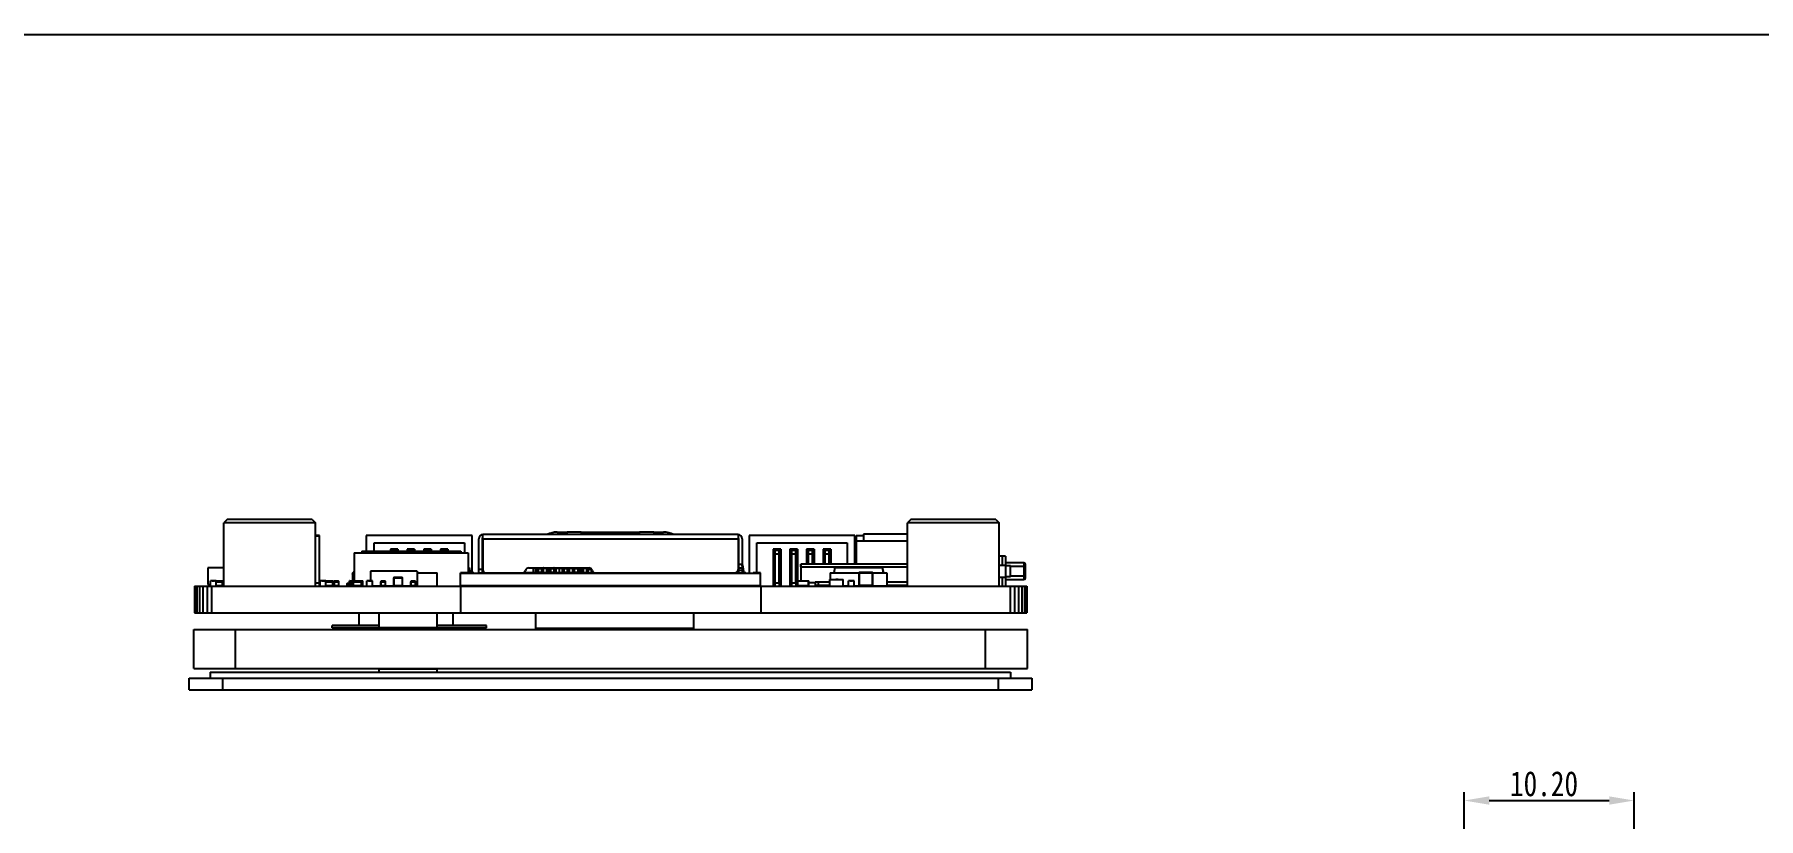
# Model space of a CAD drawing. Header units: millimetres. Extents: x 0 to 297, y 0 to 210.
# Drawn here: x 53.3 to 156.7, y 163 to 210 of the extents above; entities that cross this region are included whole.
import ezdxf

# ---------------------------------------------------------------- set-up
doc = ezdxf.new("R2010")
doc.units = ezdxf.units.MM
doc.header["$PDMODE"] = 3
doc.header["$PDSIZE"] = 8
doc.linetypes.add('solid', pattern=[0])
doc.layers.get('0').update_dxf_attribs({"linetype": 'CONTINUOUS'})
doc.layers.get('Defpoints').update_dxf_attribs({"linetype": 'CONTINUOUS'})
doc.layers.add('100', color=1, linetype='solid')
doc.styles.get("Standard").update_dxf_attribs({"font": 'txt', "width": 0.8})
doc.dimstyles.new('X0_5', dxfattribs={"dimscale": 0.5, "dimtxt": 2, "dimasz": 2, "dimexe": 1, "dimexo": 1, "dimgap": 0.5, "dimtad": 1, "dimtoh": 1, "dimzin": 0, "dimdsep": 46, "dimtxsty": 'STANDARD', "dimcen": 0, "dimclrd": 256, "dimclrt": 256, "dimadec": 0, "dimazin": 0, "dimtp": 0.1, "dimtm": 0.1, "dimtfac": 1, "dimtofl": 0, "dimtmove": 0, "dimatfit": 3, "dimfxl": 1, "dimtolj": 1, "dimtzin": 0, "dimarcsym": 0})

# ---------------------------------------------------------------- blocks, each defined once
blk = doc.blocks.new('*D28')
at = {"layer": '100', "color": 0, "lineweight": -2}
for p, q in [((139.07, 148.8), (139.07, 164.56)), ((149.27, 144.92), (149.27, 164.56))]:
    blk.add_line(p, q, dxfattribs=at)
at = {"layer": '100', "lineweight": -2}
blk.add_line((140.57, 164.06), (147.77, 164.06), dxfattribs=at)
at = {"layer": '100'}
for points in [[(140.57, 164.31), (140.57, 163.81), (139.07, 164.06)], [(147.77, 163.81), (147.77, 164.31), (149.27, 164.06)]]:
    blk.add_solid(points, dxfattribs=at)
at = {"layer": 'Defpoints', "color": 0}
for p in [(149.27, 164.06), (139.07, 148.3), (149.27, 144.42)]:
    blk.add_point(p, dxfattribs=at)
at = {"layer": '100', "insert": (143.86, 165.06), "char_height": 1.5, "attachment_point": 5}
blk.add_mtext('\\A1;10.20', dxfattribs=at)

msp = doc.modelspace()

# ---------------------------------------------------------------- linework, layer by layer
at = {"color": 7, "linetype": 'Continuous'}
for p, q in [((0, 210), (297, 210)), ((64.875, 180.907), (64.675, 180.707)), ((64.675, 178.007), (64.675, 180.707)), ((70.183, 180.707), (64.675, 180.707)), ((64.883, 180.907), (64.683, 180.707)), ((64.683, 176.907), (64.683, 180.707)), ((69.983, 180.907), (64.875, 180.907)), ((69.983, 180.907), (70.183, 180.707)), ((70.183, 176.907), (70.183, 180.707)), ((70.424, 179.957), (70.183, 179.957)), ((70.424, 176.907), (70.424, 179.957)), ((73.224, 179.957), (73.224, 179.007)), ((79.574, 179.957), (73.224, 179.957)), ((79.574, 177.778), (79.574, 179.957)), ((80.219, 179.757), (80.219, 180.007)), ((95.519, 180.007), (80.219, 180.007)), ((84.675, 180.156), (85.257, 180.156)), ((85.115, 180.007), (85.115, 180.156)), ((86.115, 180.156), (85.265, 180.156)), ((85.265, 180.007), (85.265, 180.154)), ((86.115, 180.154), (86.115, 180.007)), ((86.124, 180.156), (89.607, 180.156)), ((86.265, 180.156), (86.265, 180.007)), ((89.465, 180.007), (89.465, 180.156)), ((90.465, 180.156), (89.615, 180.156)), ((89.615, 180.007), (89.615, 180.154)), ((90.465, 180.154), (90.465, 180.007)), ((90.474, 180.156), (91.055, 180.156)), ((90.615, 180.156), (90.615, 180.007)), ((95.519, 180.007), (95.519, 179.757)), ((102.533, 179.957), (96.183, 179.957)), ((96.183, 179.957), (96.183, 177.672)), ((102.533, 178.227), (102.533, 179.957)), ((102.606, 179.957), (103.047, 179.957)), ((102.606, 179.957), (102.606, 178.227)), ((105.683, 180.032), (103.047, 180.032)), ((103.047, 180.032), (103.047, 179.632)), ((105.875, 180.907), (105.675, 180.707)), ((111.183, 180.707), (105.675, 180.707)), ((105.675, 180.032), (105.675, 180.707)), ((105.883, 180.907), (105.683, 180.707)), ((105.683, 176.907), (105.683, 180.707)), ((110.983, 180.907), (105.875, 180.907)), ((110.983, 180.907), (111.183, 180.707)), ((111.183, 176.907), (111.183, 180.707)), ((70.424, 179.907), (70.183, 179.907)), ((72.488, 178.907), (72.488, 177.242)), ((72.488, 178.907), (79.328, 178.907)), ((72.953, 179.007), (72.953, 178.907)), ((72.953, 179.007), (78.903, 179.007)), ((73.688, 179.007), (73.688, 179.516)), ((73.688, 179.516), (79.111, 179.516)), ((74.674, 179.132), (74.674, 179.007)), ((75.124, 179.132), (74.674, 179.132)), ((74.774, 179.079), (74.774, 179.007)), ((74.774, 179.079), (75.024, 179.079)), ((75.024, 179.007), (75.024, 179.079)), ((75.124, 179.132), (75.124, 179.007)), ((75.674, 179.132), (75.674, 179.007)), ((76.124, 179.132), (75.674, 179.132)), ((75.774, 179.079), (75.774, 179.007)), ((75.774, 179.079), (76.024, 179.079)), ((76.024, 179.007), (76.024, 179.079)), ((76.124, 179.132), (76.124, 179.007)), ((76.674, 179.132), (76.674, 179.007)), ((77.124, 179.132), (76.674, 179.132)), ((76.774, 179.079), (76.774, 179.007)), ((76.774, 179.079), (77.024, 179.079)), ((77.024, 179.007), (77.024, 179.079)), ((77.124, 179.132), (77.124, 179.007)), ((77.674, 179.132), (77.674, 179.007)), ((78.124, 179.132), (77.674, 179.132)), ((77.774, 179.079), (77.774, 179.007)), ((77.774, 179.079), (78.024, 179.079)), ((78.024, 179.007), (78.024, 179.079)), ((78.124, 179.132), (78.124, 179.007)), ((78.903, 179.007), (78.903, 178.907)), ((79.111, 179.516), (79.111, 178.907)), ((79.328, 178.907), (79.328, 177.672)), ((79.969, 177.707), (79.969, 179.757)), ((80.169, 179.757), (80.169, 177.707)), ((80.219, 179.757), (80.219, 177.907)), ((80.219, 179.757), (95.519, 179.757)), ((95.519, 179.757), (95.519, 177.907)), ((95.569, 178.007), (95.569, 179.757)), ((95.769, 179.757), (95.769, 178.007)), ((96.646, 179.516), (102.07, 179.516)), ((96.646, 177.707), (96.646, 179.516)), ((98.083, 179.132), (97.633, 179.132)), ((97.633, 179.132), (97.633, 176.907)), ((97.733, 179.079), (97.983, 179.079)), ((97.733, 179.079), (97.733, 177.112)), ((97.983, 177.112), (97.983, 179.079)), ((98.083, 179.132), (98.083, 176.907)), ((99.083, 179.132), (98.633, 179.132)), ((98.633, 179.132), (98.633, 176.907)), ((98.733, 179.079), (98.983, 179.079)), ((98.733, 179.079), (98.733, 177.112)), ((98.983, 177.112), (98.983, 179.079)), ((99.083, 179.132), (99.083, 176.907)), ((100.083, 179.132), (99.633, 179.132)), ((99.633, 179.132), (99.633, 178.227)), ((99.733, 179.079), (99.983, 179.079)), ((99.733, 179.079), (99.733, 178.227)), ((99.983, 178.227), (99.983, 179.079)), ((100.083, 179.132), (100.083, 178.227)), ((101.083, 179.132), (100.633, 179.132)), ((100.633, 179.132), (100.633, 178.227)), ((100.733, 179.079), (100.983, 179.079)), ((100.733, 179.079), (100.733, 178.227)), ((100.983, 178.227), (100.983, 179.079)), ((101.083, 179.132), (101.083, 178.227)), ((102.07, 179.516), (102.07, 178.227)), ((102.606, 179.632), (105.683, 179.632)), ((63.729, 178.007), (63.729, 177.009)), ((64.683, 178.007), (63.729, 178.007)), ((79.328, 178.007), (79.411, 178.007)), ((79.47, 177.672), (79.411, 178.007)), ((80.169, 177.907), (79.969, 177.907)), ((82.969, 178.007), (86.569, 178.007)), ((83.262, 177.717), (83.262, 178.007)), ((83.382, 178.007), (83.382, 177.717)), ((83.421, 177.868), (83.382, 177.865)), ((83.421, 177.717), (83.421, 177.997)), ((83.421, 177.997), (83.523, 177.997)), ((83.424, 177.717), (83.424, 177.997)), ((83.523, 177.997), (83.523, 177.717)), ((83.533, 177.982), (83.533, 177.732)), ((83.533, 177.982), (83.735, 177.982)), ((83.735, 177.992), (83.541, 177.992)), ((83.735, 177.992), (83.735, 177.997)), ((83.735, 177.997), (83.735, 177.717)), ((83.735, 177.997), (84.049, 177.997)), ((83.834, 177.997), (83.834, 177.717)), ((83.848, 177.717), (83.848, 177.997)), ((84.046, 177.997), (84.046, 177.717)), ((84.049, 177.717), (84.049, 177.997)), ((84.094, 177.937), (84.094, 177.707)), ((84.094, 177.937), (84.094, 177.707)), ((84.094, 177.937), (84.109, 177.937)), ((84.109, 177.707), (84.109, 177.937)), ((84.11, 177.997), (84.11, 177.717)), ((84.11, 177.997), (84.277, 177.997)), ((84.12, 177.717), (84.12, 178.007)), ((84.175, 177.717), (84.175, 177.997)), ((84.178, 177.717), (84.178, 177.997)), ((84.277, 177.717), (84.277, 177.997)), ((84.288, 177.732), (84.288, 177.982)), ((84.288, 177.982), (84.489, 177.982)), ((84.489, 177.992), (84.295, 177.992)), ((84.489, 177.997), (84.489, 177.992)), ((84.489, 177.717), (84.489, 177.997)), ((84.489, 177.997), (85.084, 177.997)), ((84.588, 177.997), (84.588, 177.717)), ((84.602, 177.717), (84.602, 177.997)), ((84.798, 178.006), (84.798, 178.007)), ((84.8, 177.997), (84.8, 177.717)), ((84.803, 177.717), (84.803, 177.997)), ((84.982, 177.717), (84.982, 177.997)), ((84.985, 177.717), (84.985, 177.997)), ((85.084, 177.717), (85.084, 177.997)), ((85.095, 177.732), (85.095, 177.982)), ((85.095, 177.982), (85.296, 177.982)), ((85.296, 177.992), (85.102, 177.992)), ((85.296, 177.997), (85.296, 177.992)), ((85.296, 177.717), (85.296, 177.997)), ((85.296, 177.997), (85.717, 177.997)), ((85.395, 177.997), (85.395, 177.717)), ((85.41, 177.717), (85.41, 177.997)), ((85.607, 177.997), (85.607, 177.717)), ((85.61, 177.717), (85.61, 177.997)), ((85.618, 177.717), (85.618, 177.997)), ((85.717, 177.717), (85.717, 177.997)), ((85.912, 177.992), (85.717, 177.992)), ((85.717, 177.982), (85.919, 177.982)), ((85.919, 177.982), (85.919, 177.732)), ((85.929, 177.717), (85.929, 177.997)), ((85.929, 177.997), (86.031, 177.997)), ((86.028, 177.997), (86.028, 177.717)), ((86.031, 177.997), (86.031, 177.717)), ((86.137, 177.992), (86.031, 177.992)), ((86.031, 177.982), (86.137, 177.982)), ((86.137, 177.992), (86.137, 177.997)), ((86.137, 177.997), (86.137, 177.717)), ((86.137, 177.997), (86.451, 177.997)), ((86.236, 177.997), (86.236, 177.717)), ((86.25, 177.717), (86.25, 177.997)), ((86.448, 177.997), (86.448, 177.717)), ((86.451, 177.717), (86.451, 177.997)), ((86.528, 177.91), (86.528, 177.707)), ((86.728, 177.91), (86.528, 177.91)), ((86.728, 177.707), (86.728, 177.91)), ((95.769, 178.207), (95.519, 178.207)), ((95.519, 178.19), (95.569, 178.19)), ((95.568, 177.707), (95.568, 178.007)), ((95.768, 177.857), (95.568, 177.857)), ((95.569, 178.007), (95.769, 178.007)), ((95.768, 178.007), (95.768, 177.707)), ((95.857, 177.672), (95.769, 178.174)), ((95.786, 178.19), (95.877, 177.672)), ((97.983, 178.829), (97.733, 178.829)), ((98.983, 178.829), (98.733, 178.829)), ((105.683, 178.227), (99.291, 178.227)), ((99.291, 178.227), (99.291, 177.242)), ((99.291, 178.077), (105.683, 178.077)), ((99.983, 178.829), (99.733, 178.829)), ((100.983, 178.829), (100.733, 178.829)), ((101.32, 178.037), (101.256, 177.707)), ((101.28, 177.707), (101.344, 178.037)), ((104.167, 178.057), (101.344, 178.057)), ((101.344, 178.037), (101.344, 178.057)), ((101.344, 178.037), (104.167, 178.037)), ((104.167, 178.057), (104.167, 178.037)), ((104.167, 178.037), (104.231, 177.707)), ((104.256, 177.707), (104.192, 178.037)), ((111.561, 178.707), (111.183, 178.707)), ((111.183, 178.179), (111.561, 178.179)), ((111.361, 178.707), (111.361, 178.179)), ((111.561, 178.707), (111.561, 176.907)), ((112.661, 178.307), (111.561, 178.307)), ((111.861, 178.132), (111.561, 178.132)), ((111.861, 177.482), (111.861, 178.132)), ((111.861, 178.107), (112.761, 178.107)), ((112.661, 178.307), (112.661, 177.507)), ((112.761, 177.407), (112.761, 178.207)), ((62.924, 176.907), (62.924, 175.307)), ((62.924, 176.907), (96.882, 176.907)), ((62.959, 176.907), (62.959, 175.307)), ((63.06, 176.907), (63.06, 175.307)), ((63.22, 176.907), (63.22, 175.307)), ((63.429, 176.907), (63.429, 175.307)), ((63.672, 176.907), (63.672, 175.307)), ((63.729, 177.009), (63.88, 177.009)), ((63.88, 176.907), (63.88, 177.232)), ((63.88, 176.907), (63.88, 177.232)), ((63.881, 177.232), (63.88, 177.232)), ((63.881, 176.907), (63.881, 177.232)), ((63.881, 176.907), (63.881, 177.232)), ((64.211, 177.232), (63.881, 177.232)), ((63.933, 176.907), (63.933, 175.307)), ((63.972, 177.232), (63.972, 177.242)), ((63.972, 177.232), (63.972, 177.242)), ((63.972, 177.232), (63.972, 177.242)), ((63.972, 177.232), (63.972, 177.242)), ((63.972, 177.242), (64.13, 177.242)), ((63.976, 177.232), (63.976, 177.242)), ((64.126, 177.232), (64.126, 177.242)), ((64.13, 177.232), (64.13, 177.242)), ((64.211, 176.907), (64.211, 177.232)), ((64.211, 177.214), (64.247, 177.214)), ((64.654, 177.212), (64.211, 177.212)), ((64.211, 177.181), (64.683, 177.181)), ((64.683, 176.937), (64.211, 176.937)), ((64.224, 177.212), (64.224, 177.214)), ((64.236, 177.214), (64.236, 177.212)), ((64.247, 177.214), (64.247, 177.212)), ((64.247, 177.214), (64.247, 177.212)), ((64.247, 177.214), (64.247, 177.212)), ((64.247, 177.214), (64.579, 177.214)), ((64.248, 177.214), (64.248, 177.212)), ((64.325, 177.214), (64.325, 177.212)), ((64.354, 177.212), (64.354, 177.214)), ((64.354, 177.212), (64.354, 177.214)), ((64.354, 177.212), (64.354, 177.214)), ((64.354, 177.212), (64.354, 177.214)), ((64.392, 177.214), (64.392, 177.212)), ((64.428, 177.212), (64.428, 177.214)), ((64.44, 177.214), (64.44, 177.212)), ((64.456, 177.214), (64.456, 177.212)), ((64.456, 177.214), (64.456, 177.212)), ((64.457, 177.214), (64.457, 177.212)), ((64.457, 177.214), (64.457, 177.212)), ((64.468, 177.212), (64.468, 177.214)), ((64.52, 177.214), (64.52, 177.212)), ((64.531, 177.214), (64.531, 177.212)), ((64.568, 177.214), (64.568, 177.212)), ((64.575, 177.212), (64.575, 176.937)), ((64.575, 177.194), (64.575, 177.201)), ((64.575, 176.937), (64.575, 176.907)), ((64.579, 177.214), (64.579, 177.212)), ((64.605, 177.212), (64.605, 176.937)), ((64.605, 176.937), (64.605, 176.907)), ((64.623, 177.212), (64.623, 177.206)), ((64.623, 176.913), (64.623, 176.907)), ((64.636, 176.937), (64.636, 177.181)), ((64.654, 177.212), (64.654, 176.937)), ((64.654, 176.937), (64.654, 176.907)), ((70.183, 177.107), (70.424, 177.107)), ((70.466, 176.907), (70.466, 177.232)), ((70.466, 176.907), (70.466, 177.232)), ((70.796, 177.232), (70.466, 177.232)), ((70.557, 177.232), (70.557, 177.242)), ((70.557, 177.232), (70.557, 177.242)), ((70.557, 177.242), (70.715, 177.242)), ((70.561, 177.232), (70.561, 177.242)), ((70.711, 177.232), (70.711, 177.242)), ((70.715, 177.232), (70.715, 177.242)), ((70.796, 176.907), (70.796, 177.232)), ((70.796, 177.214), (70.839, 177.214)), ((71.22, 177.212), (70.796, 177.212)), ((70.796, 177.181), (71.251, 177.181)), ((71.251, 176.937), (70.796, 176.937)), ((70.802, 177.214), (70.802, 177.212)), ((70.839, 177.212), (70.839, 177.214)), ((70.848, 177.212), (70.848, 177.214)), ((70.848, 177.212), (70.848, 177.214)), ((70.848, 177.212), (70.848, 177.214)), ((70.848, 177.212), (70.848, 177.214)), ((70.848, 177.212), (70.848, 177.214)), ((70.848, 177.214), (70.939, 177.214)), ((70.862, 177.214), (70.862, 177.212)), ((70.939, 177.214), (70.939, 177.212)), ((70.951, 177.214), (70.951, 177.212)), ((70.951, 177.214), (70.951, 177.212)), ((70.951, 177.214), (71.043, 177.214)), ((70.952, 177.214), (70.952, 177.212)), ((70.952, 177.214), (70.952, 177.212)), ((70.952, 177.214), (70.952, 177.212)), ((70.969, 177.212), (70.969, 177.214)), ((71.006, 177.214), (71.006, 177.212)), ((71.043, 177.212), (71.043, 177.214)), ((71.052, 177.212), (71.052, 177.214)), ((71.052, 177.212), (71.052, 177.214)), ((71.052, 177.212), (71.052, 177.214)), ((71.052, 177.212), (71.052, 177.214)), ((71.052, 177.214), (71.146, 177.214)), ((71.053, 177.212), (71.053, 177.214)), ((71.072, 177.214), (71.072, 177.212)), ((71.083, 177.212), (71.083, 177.214)), ((71.135, 177.214), (71.135, 177.212)), ((71.146, 177.214), (71.146, 177.212)), ((71.19, 177.212), (71.19, 176.937)), ((71.19, 177.194), (71.19, 177.201)), ((71.19, 176.937), (71.19, 176.907)), ((71.22, 177.212), (71.22, 176.937)), ((71.22, 176.937), (71.22, 176.907)), ((71.251, 176.937), (71.251, 177.181)), ((71.279, 177.181), (71.279, 176.937)), ((71.279, 177.181), (71.583, 177.181)), ((71.583, 176.937), (71.279, 176.937)), ((71.309, 176.937), (71.309, 177.212)), ((71.553, 177.212), (71.309, 177.212)), ((71.381, 177.214), (71.381, 177.212)), ((71.381, 177.214), (71.382, 177.214)), ((71.382, 177.212), (71.382, 177.214)), ((71.382, 177.214), (71.488, 177.214)), ((71.391, 177.214), (71.391, 177.212)), ((71.4, 177.212), (71.4, 177.214)), ((71.488, 177.214), (71.488, 177.212)), ((71.553, 177.212), (71.553, 176.937)), ((71.553, 176.937), (71.553, 176.907)), ((71.583, 176.937), (71.583, 177.181)), ((72.077, 177.077), (72.077, 176.912)), ((72.077, 177.077), (72.215, 177.077)), ((72.215, 176.912), (72.077, 176.912)), ((72.082, 176.912), (72.082, 177.082)), ((72.215, 177.082), (72.082, 177.082)), ((72.215, 176.907), (72.215, 177.232)), ((72.215, 176.907), (72.215, 177.232)), ((72.23, 177.232), (72.215, 177.232)), ((72.228, 177.181), (72.228, 176.937)), ((72.228, 177.181), (72.23, 177.181)), ((72.23, 176.937), (72.228, 176.937)), ((72.23, 177.232), (72.23, 176.907)), ((72.23, 176.907), (72.23, 177.232)), ((72.23, 177.232), (72.34, 177.232)), ((72.306, 177.232), (72.306, 177.242)), ((72.306, 177.232), (72.306, 177.242)), ((72.306, 177.242), (72.469, 177.242)), ((72.31, 177.232), (72.31, 177.242)), ((72.311, 177.232), (72.311, 177.242)), ((72.311, 177.232), (72.311, 177.242)), ((72.34, 176.907), (72.34, 177.232)), ((72.34, 176.907), (72.34, 177.232)), ((72.34, 177.232), (73.021, 177.232)), ((72.341, 176.907), (72.341, 177.232)), ((72.366, 176.932), (72.366, 177.207)), ((72.39, 177.207), (72.366, 177.207)), ((72.376, 176.932), (72.366, 176.932)), ((72.376, 177.181), (72.376, 176.937)), ((72.376, 177.181), (72.376, 176.937)), ((72.376, 177.181), (72.376, 176.937)), ((72.376, 177.181), (72.986, 177.181)), ((72.986, 176.937), (72.376, 176.937)), ((72.39, 177.232), (72.39, 177.242)), ((72.391, 177.232), (72.391, 177.207)), ((72.401, 177.635), (72.394, 177.242)), ((72.406, 177.635), (72.399, 177.242)), ((72.401, 177.635), (72.406, 177.635)), ((72.407, 177.212), (72.406, 177.212)), ((72.407, 176.937), (72.407, 177.212)), ((72.955, 177.212), (72.407, 177.212)), ((72.437, 177.212), (72.437, 176.937)), ((72.437, 177.194), (72.437, 177.201)), ((72.437, 176.937), (72.437, 176.907)), ((72.441, 177.232), (72.441, 177.212)), ((72.469, 177.232), (72.469, 177.242)), ((72.476, 177.232), (72.476, 177.242)), ((72.476, 177.232), (72.476, 177.242)), ((72.476, 177.242), (72.885, 177.242)), ((72.479, 177.232), (72.479, 177.242)), ((72.481, 177.214), (72.481, 177.212)), ((72.481, 177.214), (72.481, 177.212)), ((72.481, 177.214), (72.481, 177.212)), ((72.481, 177.214), (72.555, 177.214)), ((72.492, 177.212), (72.492, 177.214)), ((72.507, 177.232), (72.507, 177.242)), ((72.509, 177.214), (72.509, 177.212)), ((72.515, 177.232), (72.515, 177.242)), ((72.527, 177.232), (72.527, 177.242)), ((72.546, 177.214), (72.546, 177.212)), ((72.552, 177.232), (72.552, 177.242)), ((72.555, 177.214), (72.555, 177.212)), ((72.583, 177.212), (72.583, 177.214)), ((72.583, 177.212), (72.583, 177.214)), ((72.583, 177.212), (72.583, 177.214)), ((72.583, 177.214), (72.657, 177.214)), ((72.604, 177.232), (72.604, 177.242)), ((72.62, 177.212), (72.62, 177.214)), ((72.654, 177.232), (72.654, 177.242)), ((72.657, 177.212), (72.657, 177.214)), ((72.667, 177.232), (72.667, 177.242)), ((72.669, 177.232), (72.669, 177.242)), ((72.687, 177.214), (72.687, 177.212)), ((72.687, 177.214), (72.687, 177.212)), ((72.687, 177.214), (72.687, 177.212)), ((72.687, 177.214), (72.764, 177.214)), ((72.715, 177.232), (72.715, 177.242)), ((72.724, 177.214), (72.724, 177.212)), ((72.761, 177.214), (72.761, 177.212)), ((72.763, 177.232), (72.763, 177.242)), ((72.764, 177.212), (72.764, 177.214)), ((72.769, 177.232), (72.769, 177.242)), ((72.783, 177.232), (72.783, 177.242)), ((72.788, 177.212), (72.788, 177.214)), ((72.788, 177.212), (72.788, 177.214)), ((72.788, 177.212), (72.788, 177.214)), ((72.788, 177.214), (72.862, 177.214)), ((72.825, 177.212), (72.825, 177.214)), ((72.835, 177.232), (72.835, 177.242)), ((72.862, 177.212), (72.862, 177.214)), ((72.885, 177.232), (72.885, 177.242)), ((72.921, 177.232), (72.921, 177.212)), ((72.925, 177.212), (72.925, 176.937)), ((72.925, 177.194), (72.925, 177.201)), ((72.925, 176.937), (72.925, 176.907)), ((72.955, 177.212), (72.955, 176.937)), ((72.955, 176.937), (72.955, 176.907)), ((72.971, 177.232), (72.971, 177.207)), ((72.996, 177.207), (72.971, 177.207)), ((72.996, 176.932), (72.985, 176.932)), ((72.986, 176.937), (72.986, 177.181)), ((72.996, 176.932), (72.996, 177.207)), ((73.021, 176.907), (73.021, 177.232)), ((73.266, 176.907), (73.266, 177.232)), ((73.266, 176.907), (73.266, 177.232)), ((73.596, 177.232), (73.266, 177.232)), ((73.357, 177.232), (73.357, 177.242)), ((73.357, 177.232), (73.357, 177.242)), ((73.357, 177.242), (73.515, 177.242)), ((73.361, 177.232), (73.361, 177.242)), ((73.481, 177.807), (73.481, 177.242)), ((76.281, 177.807), (73.481, 177.807)), ((73.511, 177.232), (73.511, 177.242)), ((73.515, 177.232), (73.515, 177.242)), ((73.596, 176.907), (73.596, 177.232)), ((73.596, 176.927), (74.081, 176.927)), ((73.984, 176.907), (73.984, 176.927)), ((74.079, 177.181), (74.079, 176.937)), ((74.079, 177.181), (74.383, 177.181)), ((74.383, 176.937), (74.079, 176.937)), ((74.109, 176.937), (74.109, 177.212)), ((74.353, 177.212), (74.109, 177.212)), ((74.174, 177.214), (74.174, 177.212)), ((74.174, 177.212), (74.174, 177.214)), ((74.174, 177.214), (74.281, 177.214)), ((74.219, 177.212), (74.219, 177.214)), ((74.237, 177.214), (74.237, 177.212)), ((74.281, 177.214), (74.281, 177.212)), ((74.353, 177.212), (74.353, 176.937)), ((74.353, 176.937), (74.353, 176.907)), ((74.381, 176.927), (74.879, 176.927)), ((74.383, 176.937), (74.383, 177.181)), ((74.871, 176.942), (74.871, 177.422)), ((74.871, 177.422), (74.871, 176.942)), ((74.871, 177.422), (75.391, 177.422)), ((75.391, 176.942), (74.871, 176.942)), ((74.891, 176.922), (74.891, 177.442)), ((75.371, 177.442), (74.891, 177.442)), ((74.891, 176.922), (75.371, 176.922)), ((75.371, 177.442), (75.371, 176.942)), ((75.371, 176.942), (75.371, 176.922)), ((75.384, 176.927), (75.881, 176.927)), ((75.391, 176.942), (75.391, 177.422)), ((75.879, 177.181), (75.879, 176.937)), ((75.879, 177.181), (76.183, 177.181)), ((76.183, 176.937), (75.879, 176.937)), ((75.909, 176.937), (75.909, 177.212)), ((76.153, 177.212), (75.909, 177.212)), ((75.974, 177.214), (75.974, 177.212)), ((75.974, 177.212), (75.974, 177.214)), ((75.974, 177.214), (76.081, 177.214)), ((76.019, 177.212), (76.019, 177.214)), ((76.037, 177.214), (76.037, 177.212)), ((76.081, 177.214), (76.081, 177.212)), ((76.153, 177.212), (76.153, 176.937)), ((76.153, 176.937), (76.153, 176.907)), ((76.181, 176.927), (76.281, 176.927)), ((76.183, 176.937), (76.183, 177.181)), ((76.281, 177.807), (76.281, 176.927)), ((76.281, 177.707), (77.484, 177.707)), ((77.484, 176.907), (77.484, 177.707)), ((78.869, 177.672), (78.869, 177.707)), ((79.319, 177.707), (78.869, 177.707)), ((78.869, 176.942), (78.869, 176.907)), ((78.87, 176.942), (78.87, 177.672)), ((96.87, 177.672), (78.87, 177.672)), ((96.87, 176.942), (78.87, 176.942)), ((78.883, 176.907), (78.883, 175.307)), ((79.319, 177.672), (79.319, 177.707)), ((79.479, 177.807), (79.446, 177.807)), ((79.447, 177.802), (79.479, 177.802)), ((79.479, 177.807), (79.479, 177.802)), ((79.719, 176.942), (79.719, 176.907)), ((79.977, 176.912), (79.749, 176.912)), ((79.969, 177.707), (80.169, 177.707)), ((79.972, 176.942), (79.972, 176.912)), ((79.975, 176.908), (79.975, 176.907)), ((79.977, 176.912), (79.977, 176.942)), ((80.375, 176.907), (80.375, 176.942)), ((80.419, 177.707), (87.868, 177.707)), ((80.431, 177.672), (80.431, 177.707)), ((80.432, 176.942), (80.432, 176.907)), ((80.882, 177.672), (80.882, 177.707)), ((80.882, 177.672), (80.882, 177.707)), ((80.985, 177.707), (80.985, 177.672)), ((81.112, 177.672), (81.112, 177.707)), ((81.332, 176.942), (81.332, 176.907)), ((81.702, 176.942), (81.702, 176.907)), ((82.602, 176.942), (82.602, 176.907)), ((83.382, 177.717), (82.641, 177.717)), ((82.972, 176.942), (82.972, 176.907)), ((83.282, 177.707), (83.282, 177.717)), ((83.284, 177.708), (83.421, 177.718)), ((83.523, 177.717), (83.421, 177.717)), ((83.735, 177.732), (83.533, 177.732)), ((83.541, 177.722), (83.735, 177.722)), ((83.735, 177.717), (83.735, 177.722)), ((84.049, 177.717), (83.735, 177.717)), ((83.872, 176.942), (83.872, 176.907)), ((84.277, 177.717), (84.11, 177.717)), ((84.242, 176.942), (84.242, 176.907)), ((84.489, 177.732), (84.288, 177.732)), ((84.295, 177.722), (84.489, 177.722)), ((84.489, 177.722), (84.489, 177.717)), ((85.084, 177.717), (84.489, 177.717)), ((85.296, 177.732), (85.095, 177.732)), ((85.102, 177.722), (85.296, 177.722)), ((85.142, 176.942), (85.142, 176.907)), ((85.296, 177.722), (85.296, 177.717)), ((85.717, 177.717), (85.296, 177.717)), ((85.512, 176.942), (85.512, 176.907)), ((85.919, 177.732), (85.717, 177.732)), ((85.717, 177.722), (85.912, 177.722)), ((86.031, 177.717), (85.929, 177.717)), ((85.985, 177.707), (85.985, 177.672)), ((86.137, 177.732), (86.031, 177.732)), ((86.031, 177.722), (86.137, 177.722)), ((86.112, 177.672), (86.112, 177.707)), ((86.137, 177.717), (86.137, 177.722)), ((86.451, 177.717), (86.137, 177.717)), ((86.412, 176.942), (86.412, 176.907)), ((86.528, 177.727), (86.451, 177.727)), ((86.874, 177.727), (86.728, 177.727)), ((86.782, 176.942), (86.782, 176.907)), ((87.523, 176.907), (87.523, 176.942)), ((87.523, 176.907), (87.523, 176.942)), ((87.523, 176.907), (87.523, 176.942)), ((87.869, 177.707), (87.869, 177.672)), ((87.869, 177.707), (92.668, 177.707)), ((87.996, 177.672), (87.996, 177.707)), ((88.423, 176.907), (88.423, 176.942)), ((88.923, 176.907), (88.923, 176.942)), ((88.923, 176.907), (88.923, 176.942)), ((88.923, 176.907), (88.923, 176.942)), ((89.823, 176.907), (89.823, 176.942)), ((90.222, 176.942), (90.222, 176.907)), ((90.323, 176.907), (90.323, 176.942)), ((90.323, 176.907), (90.323, 176.942)), ((90.323, 176.907), (90.323, 176.942)), ((90.796, 177.707), (90.796, 177.672)), ((90.923, 177.672), (90.923, 177.707)), ((91.223, 176.907), (91.223, 176.942)), ((91.492, 176.942), (91.492, 176.907)), ((91.862, 176.942), (91.862, 176.907)), ((92.669, 177.707), (95.768, 177.707)), ((92.669, 177.707), (92.669, 177.672)), ((92.762, 176.942), (92.762, 176.907)), ((92.796, 177.672), (92.796, 177.707)), ((92.864, 176.942), (92.864, 176.907)), ((92.978, 176.907), (92.978, 176.942)), ((93.132, 176.942), (93.132, 176.907)), ((94.032, 176.942), (94.032, 176.907)), ((94.402, 176.942), (94.402, 176.907)), ((95.302, 176.942), (95.302, 176.907)), ((95.496, 177.707), (95.496, 177.672)), ((95.577, 176.942), (95.577, 176.907)), ((95.757, 176.923), (95.577, 176.923)), ((95.623, 177.672), (95.623, 177.707)), ((95.757, 176.923), (95.76, 176.942)), ((95.78, 176.942), (95.777, 176.923)), ((95.826, 176.942), (95.826, 176.907)), ((95.988, 177.707), (95.871, 177.707)), ((95.993, 177.672), (95.988, 177.707)), ((96.017, 176.942), (96.017, 176.907)), ((96.017, 176.942), (96.017, 176.907)), ((96.017, 176.942), (96.017, 176.907)), ((96.017, 176.942), (96.017, 176.907)), ((96.017, 176.942), (96.017, 176.907)), ((96.017, 176.942), (96.017, 176.907)), ((96.018, 176.942), (96.018, 176.907)), ((96.018, 176.942), (96.018, 176.907)), ((96.018, 176.942), (96.018, 176.907)), ((96.018, 176.942), (96.018, 176.907)), ((96.018, 176.942), (96.018, 176.907)), ((96.018, 176.942), (96.018, 176.907)), ((96.019, 176.942), (96.019, 176.907)), ((96.019, 176.942), (96.019, 176.907)), ((96.417, 177.672), (96.417, 177.707)), ((96.417, 177.672), (96.417, 177.707)), ((96.417, 177.672), (96.417, 177.707)), ((96.417, 177.672), (96.417, 177.707)), ((96.417, 177.672), (96.417, 177.707)), ((96.417, 177.672), (96.417, 177.707)), ((96.418, 177.672), (96.418, 177.707)), ((96.418, 177.672), (96.418, 177.707)), ((96.418, 177.672), (96.418, 177.707)), ((96.418, 177.672), (96.418, 177.707)), ((96.418, 177.672), (96.418, 177.707)), ((96.418, 177.672), (96.418, 177.707)), ((96.869, 177.707), (96.419, 177.707)), ((96.419, 177.672), (96.419, 177.707)), ((96.419, 177.672), (96.419, 177.707)), ((96.869, 177.672), (96.869, 177.707)), ((96.869, 176.942), (96.869, 176.907)), ((96.87, 176.942), (96.87, 177.672)), ((96.883, 176.907), (112.838, 176.907)), ((96.883, 176.907), (96.883, 175.307)), ((97.733, 177.112), (97.983, 177.112)), ((97.733, 177.112), (97.733, 176.907)), ((97.983, 177.112), (97.983, 176.907)), ((98.733, 177.112), (98.983, 177.112)), ((98.733, 177.112), (98.733, 176.907)), ((98.983, 177.112), (98.983, 176.907)), ((99.09, 177.232), (99.771, 177.232)), ((99.09, 176.907), (99.09, 177.232)), ((99.09, 176.907), (99.09, 177.232)), ((99.09, 176.907), (99.09, 177.232)), ((99.091, 176.907), (99.091, 177.232)), ((99.091, 176.907), (99.091, 177.232)), ((99.091, 176.907), (99.091, 177.232)), ((99.091, 176.907), (99.091, 177.232)), ((99.746, 177.207), (99.116, 177.207)), ((99.116, 176.932), (99.116, 177.207)), ((99.746, 176.932), (99.116, 176.932)), ((99.141, 177.232), (99.141, 177.207)), ((99.191, 177.232), (99.191, 177.207)), ((99.191, 176.932), (99.191, 176.907)), ((99.226, 177.242), (99.635, 177.242)), ((99.226, 177.232), (99.226, 177.242)), ((99.229, 177.232), (99.229, 177.242)), ((99.229, 177.232), (99.229, 177.242)), ((99.229, 177.232), (99.229, 177.242)), ((99.229, 177.232), (99.229, 177.242)), ((99.229, 177.232), (99.229, 177.242)), ((99.229, 177.232), (99.229, 177.242)), ((99.257, 177.232), (99.257, 177.242)), ((99.266, 177.232), (99.266, 177.242)), ((99.276, 177.232), (99.276, 177.242)), ((99.302, 177.232), (99.302, 177.242)), ((99.302, 177.232), (99.302, 177.242)), ((99.302, 177.232), (99.302, 177.242)), ((99.302, 177.232), (99.302, 177.242)), ((99.302, 177.232), (99.302, 177.242)), ((99.302, 177.232), (99.302, 177.242)), ((99.354, 177.232), (99.354, 177.242)), ((99.404, 177.232), (99.404, 177.242)), ((99.417, 177.232), (99.417, 177.242)), ((99.417, 177.232), (99.417, 177.242)), ((99.417, 177.232), (99.417, 177.242)), ((99.417, 177.232), (99.417, 177.242)), ((99.418, 177.232), (99.418, 177.242)), ((99.418, 177.232), (99.418, 177.242)), ((99.42, 177.232), (99.42, 177.242)), ((99.465, 177.232), (99.465, 177.242)), ((99.514, 177.232), (99.514, 177.242)), ((99.52, 177.232), (99.52, 177.242)), ((99.532, 177.232), (99.532, 177.242)), ((99.532, 177.232), (99.532, 177.242)), ((99.533, 177.232), (99.533, 177.242)), ((99.533, 177.232), (99.533, 177.242)), ((99.533, 177.232), (99.533, 177.242)), ((99.533, 177.232), (99.533, 177.242)), ((99.585, 177.232), (99.585, 177.242)), ((99.635, 177.232), (99.635, 177.242)), ((99.671, 177.232), (99.671, 177.207)), ((99.671, 176.932), (99.671, 176.907)), ((99.671, 176.932), (99.671, 176.907)), ((99.671, 176.932), (99.671, 176.907)), ((99.721, 177.232), (99.721, 177.207)), ((99.746, 176.932), (99.746, 177.207)), ((99.771, 176.907), (99.771, 177.232)), ((100.141, 177.107), (99.771, 177.107)), ((101.032, 177.157), (100.141, 177.157)), ((100.141, 177.157), (100.141, 176.907)), ((100.341, 176.957), (100.141, 176.957)), ((100.341, 176.957), (100.341, 177.157)), ((101.032, 176.957), (100.341, 176.957)), ((100.633, 176.957), (100.633, 176.907)), ((100.733, 176.957), (100.733, 176.907)), ((100.983, 176.957), (100.983, 176.907)), ((101.032, 176.957), (101.032, 177.257)), ((101.033, 177.307), (101.833, 177.307)), ((101.033, 176.907), (101.033, 177.307)), ((101.037, 177.707), (102.778, 177.707)), ((101.037, 177.707), (101.037, 177.307)), ((101.528, 177.308), (101.378, 177.308)), ((101.378, 177.308), (101.378, 177.307)), ((101.378, 177.308), (101.378, 177.307)), ((101.424, 177.308), (101.424, 177.307)), ((101.457, 177.307), (101.457, 177.308)), ((101.458, 177.308), (101.458, 177.307)), ((101.489, 177.308), (101.489, 177.307)), ((101.528, 177.308), (101.528, 177.307)), ((101.833, 176.907), (101.833, 177.307)), ((102.145, 176.917), (101.833, 176.917)), ((102.475, 177.232), (102.145, 177.232)), ((102.145, 176.907), (102.145, 177.232)), ((102.145, 176.907), (102.145, 177.232)), ((102.236, 177.242), (102.394, 177.242)), ((102.236, 177.232), (102.236, 177.242)), ((102.236, 177.232), (102.236, 177.242)), ((102.24, 177.232), (102.24, 177.242)), ((102.39, 177.232), (102.39, 177.242)), ((102.394, 177.232), (102.394, 177.242)), ((102.475, 176.907), (102.475, 177.232)), ((103.043, 176.917), (102.475, 176.917)), ((102.506, 176.917), (102.506, 176.907)), ((102.518, 176.907), (102.518, 176.917)), ((102.777, 176.952), (102.777, 177.712)), ((102.778, 177.712), (103.598, 177.712)), ((102.778, 177.712), (102.778, 176.952)), ((103.598, 176.952), (102.778, 176.952)), ((103.568, 177.742), (102.808, 177.742)), ((102.808, 176.922), (102.808, 177.742)), ((102.808, 176.922), (103.568, 176.922)), ((103.309, 176.922), (103.309, 176.907)), ((104.447, 176.917), (103.331, 176.917)), ((103.568, 177.742), (103.568, 176.952)), ((103.568, 176.952), (103.568, 176.922)), ((103.598, 176.952), (103.598, 177.712)), ((103.598, 177.707), (104.447, 177.707)), ((103.724, 176.917), (103.724, 176.907)), ((103.754, 176.917), (103.754, 176.907)), ((103.896, 176.917), (103.896, 176.907)), ((103.906, 176.907), (103.906, 176.917)), ((104.441, 176.917), (104.441, 176.907)), ((104.447, 177.707), (104.447, 176.917)), ((105.683, 177.157), (104.447, 177.157)), ((105.683, 176.957), (104.447, 176.957)), ((105.139, 176.957), (105.139, 176.907)), ((105.675, 176.907), (105.675, 176.957)), ((111.561, 177.435), (111.183, 177.435)), ((111.361, 177.435), (111.361, 176.907)), ((111.861, 177.482), (111.561, 177.482)), ((111.561, 177.307), (112.661, 177.307)), ((111.833, 176.907), (111.833, 175.307)), ((112.761, 177.507), (111.861, 177.507)), ((112.094, 176.907), (112.094, 175.307)), ((112.337, 176.907), (112.337, 175.307)), ((112.546, 176.907), (112.546, 175.307)), ((112.661, 177.507), (112.661, 177.307)), ((112.707, 176.907), (112.707, 175.307)), ((112.807, 176.907), (112.807, 175.307)), ((112.833, 176.907), (112.833, 175.307)), ((62.924, 175.307), (96.882, 175.307)), ((72.779, 175.307), (72.779, 174.557)), ((73.984, 175.307), (73.984, 174.307)), ((77.484, 174.307), (77.484, 175.307)), ((78.408, 175.307), (78.408, 174.557)), ((83.364, 175.307), (83.364, 174.307)), ((92.864, 174.307), (92.864, 175.307)), ((96.883, 175.307), (112.838, 175.307)), ((62.874, 171.977), (62.874, 174.307)), ((62.874, 174.307), (112.874, 174.307)), ((65.374, 171.977), (65.374, 174.307)), ((71.178, 174.407), (71.178, 174.557)), ((73.984, 174.557), (71.178, 174.557)), ((80.427, 174.407), (71.178, 174.407)), ((80.427, 174.557), (77.484, 174.557)), ((80.427, 174.407), (80.427, 174.557)), ((92.864, 174.382), (83.364, 174.382)), ((110.354, 171.977), (110.354, 174.307)), ((112.874, 171.977), (112.874, 174.307)), ((62.874, 171.977), (112.874, 171.977)), ((63.864, 171.757), (63.864, 171.407)), ((63.864, 171.757), (111.864, 171.757)), ((73.984, 171.977), (73.984, 171.757)), ((73.984, 171.957), (77.484, 171.957)), ((77.484, 171.757), (77.484, 171.977)), ((111.864, 171.757), (111.864, 171.407)), ((62.594, 170.707), (62.594, 171.407)), ((62.594, 171.407), (113.134, 171.407)), ((62.594, 170.707), (113.134, 170.707)), ((64.594, 171.407), (64.594, 170.707)), ((111.134, 170.707), (111.134, 171.407)), ((113.134, 171.407), (113.134, 170.707))]:
    msp.add_line(p, q, dxfattribs=at)
at = {"color": 40, "linetype": 'Continuous'}
for p, q in [((99.291, 178.077), (99.291, 178.227)), ((100.141, 177.041), (100.141, 176.989)), ((100.141, 176.917), (100.141, 176.907))]:
    msp.add_line(p, q, dxfattribs=at)
at = {"color": 6, "linetype": 'Continuous'}
msp.add_line((81.575, 176.907), (81.575, 176.942), dxfattribs=at)
at = {"color": 7, "linetype": 'Continuous'}
for centre, radius, start, end in [((80.219, 179.757), 0.25, 90, 180), ((84.675, 178.876), 1.28, 90, 117.63493), ((91.055, 178.876), 1.28, 62.36502, 90), ((95.519, 179.757), 0.25, 0, 90), ((80.219, 179.757), 0.05, 90, 180), ((95.519, 179.757), 0.05, 0, 90), ((80.419, 177.907), 0.2, 180, 270), ((82.582, 177.907), 0.2, 270, 345.52249), ((82.969, 177.807), 0.2, 90, 165.52249), ((86.569, 177.807), 0.2, 14.47751, 90), ((86.956, 177.907), 0.2, 194.47751, 270), ((95.319, 177.907), 0.2, 270, 0), ((95.766, 178.187), 0.02, 10, 81.78628), ((101.344, 178.032), 0.025, 90, 169), ((101.344, 178.032), 0.025, 90, 169), ((104.167, 178.032), 0.025, 11, 90), ((112.661, 178.207), 0.1, 0, 90), ((64.605, 177.181), 0.0305, 0, 90), ((64.654, 177.181), 0.0305, 19.0854, 90), ((71.22, 177.181), 0.0305, 0, 90), ((71.309, 177.181), 0.0305, 90, 180), ((71.553, 177.181), 0.0305, 0, 90), ((72.082, 177.077), 0.005, 90, 180), ((72.082, 177.077), 0.005, 90, 180), ((72.258, 177.181), 0.0305, 156.78908, 180), ((72.406, 177.181), 0.0305, 90, 180), ((72.406, 177.181), 0.0305, 90, 180), ((72.406, 177.181), 0.0305, 90, 180), ((72.406, 177.181), 0.0305, 90, 180), ((72.407, 177.181), 0.0305, 90, 180), ((72.407, 177.181), 0.0305, 90, 180), ((72.576, 177.632), 0.175, 120.11838, 179.01224), ((72.576, 177.632), 0.175, 120.17354, 179.01224), ((72.955, 177.181), 0.0305, 0, 90), ((74.109, 177.181), 0.0305, 90, 180), ((74.353, 177.181), 0.0305, 360, 90), ((74.891, 177.422), 0.02, 90, 180), ((74.891, 177.422), 0.02, 90, 180), ((74.891, 176.942), 0.02, 180, 270), ((74.891, 176.942), 0.02, 180, 270), ((75.371, 177.422), 0.02, 0, 90), ((75.371, 176.942), 0.02, 270, 0), ((75.909, 177.181), 0.0305, 90, 180), ((76.153, 177.181), 0.0305, 360, 90), ((79.479, 177.632), 0.175, 13.24938, 90), ((79.752, 177.215), 0.303, 263.71446, 269.51734), ((79.749, 177.169), 0.263, 263.3609, 270), ((79.749, 177.169), 0.263, 263.37708, 270), ((83.431, 177.717), 0.01, 180, 270), ((84.039, 177.717), 0.01, 270, 0), ((84.185, 177.717), 0.01, 180, 270), ((84.793, 177.717), 0.01, 270, 0), ((84.992, 177.717), 0.01, 180, 270), ((85.6, 177.717), 0.01, 270, 0), ((86.021, 177.717), 0.01, 270, 0), ((86.441, 177.717), 0.01, 270, 0), ((95.766, 176.942), 0.02, 304.81918, 358.84092), ((102.807, 177.712), 0.03, 90, 180), ((102.807, 176.952), 0.03, 180, 270), ((102.808, 177.712), 0.03, 90, 180), ((102.808, 176.952), 0.03, 180, 270), ((103.568, 177.712), 0.03, 0, 90), ((103.568, 176.952), 0.03, 270, 0), ((112.661, 177.407), 0.1, 270, 0)]:
    msp.add_arc(centre, radius, start, end, dxfattribs=at)
for points, knots in [([(85.257, 180.156), (85.258, 180.156), (85.26, 180.156), (85.263, 180.156), (85.265, 180.155), (85.265, 180.154), (85.265, 180.154)], [0, 0, 0, 0, 0.3864839, 0.6689235, 0.8598377, 1, 1, 1, 1]), ([(86.115, 180.154), (86.115, 180.154), (86.116, 180.155), (86.118, 180.156), (86.12, 180.156), (86.122, 180.156), (86.124, 180.156)], [0, 0, 0, 0, 0.1401772, 0.331002, 0.6134215, 1, 1, 1, 1]), ([(89.607, 180.156), (89.608, 180.156), (89.61, 180.156), (89.613, 180.156), (89.615, 180.155), (89.615, 180.154), (89.615, 180.154)], [0, 0, 0, 0, 0.3864839, 0.6689235, 0.8598377, 1, 1, 1, 1]), ([(90.465, 180.154), (90.465, 180.154), (90.466, 180.155), (90.468, 180.156), (90.47, 180.156), (90.472, 180.156), (90.474, 180.156)], [0, 0, 0, 0, 0.1391813, 0.3290462, 0.6123595, 1, 1, 1, 1]), ([(83.424, 177.997), (83.424, 177.998), (83.424, 178.001), (83.425, 178.004), (83.427, 178.005), (83.428, 178.006), (83.43, 178.007), (83.43, 178.007), (83.431, 178.007)], [0, 0, 0, 0, 0.287084, 0.5535906, 0.6755263, 0.7893319, 0.8965836, 1, 1, 1, 1]), ([(83.533, 177.982), (83.533, 177.983), (83.534, 177.986), (83.535, 177.989), (83.537, 177.99), (83.538, 177.991), (83.539, 177.992), (83.54, 177.992), (83.541, 177.992)], [0, 0, 0, 0, 0.2870869, 0.55359, 0.6755241, 0.7893292, 0.8965823, 1, 1, 1, 1]), ([(83.735, 177.997), (83.735, 177.998), (83.735, 178.001), (83.733, 178.004), (83.732, 178.005), (83.731, 178.006), (83.729, 178.007), (83.728, 178.007), (83.728, 178.007)], [0, 0, 0, 0, 0.2870869, 0.55359, 0.6755241, 0.7893292, 0.8965823, 1, 1, 1, 1]), ([(83.735, 177.997), (83.735, 177.998), (83.735, 178.001), (83.737, 178.004), (83.738, 178.005), (83.739, 178.006), (83.741, 178.007), (83.742, 178.007), (83.742, 178.007)], [0, 0, 0, 0, 0.2870869, 0.55359, 0.6755241, 0.7893292, 0.8965823, 1, 1, 1, 1]), ([(83.848, 177.997), (83.848, 177.998), (83.848, 178.001), (83.847, 178.004), (83.845, 178.005), (83.844, 178.006), (83.843, 178.007), (83.842, 178.007), (83.841, 178.007)], [0, 0, 0, 0, 0.287058, 0.5535517, 0.6754891, 0.7893025, 0.8965674, 1, 1, 1, 1]), ([(84.178, 177.997), (84.178, 177.998), (84.178, 178.001), (84.18, 178.004), (84.181, 178.005), (84.182, 178.006), (84.184, 178.007), (84.185, 178.007), (84.185, 178.007)], [0, 0, 0, 0, 0.287084, 0.5535906, 0.6755263, 0.7893319, 0.8965836, 1, 1, 1, 1]), ([(84.288, 177.982), (84.288, 177.983), (84.288, 177.986), (84.289, 177.989), (84.291, 177.99), (84.292, 177.991), (84.293, 177.992), (84.294, 177.992), (84.295, 177.992)], [0, 0, 0, 0, 0.2870869, 0.55359, 0.6755241, 0.7893292, 0.8965823, 1, 1, 1, 1]), ([(84.489, 177.997), (84.489, 177.998), (84.489, 178.001), (84.488, 178.004), (84.486, 178.005), (84.485, 178.006), (84.484, 178.007), (84.483, 178.007), (84.482, 178.007)], [0, 0, 0, 0, 0.2870869, 0.55359, 0.6755241, 0.7893292, 0.8965823, 1, 1, 1, 1]), ([(84.489, 177.997), (84.489, 177.998), (84.49, 178.001), (84.491, 178.004), (84.492, 178.005), (84.494, 178.006), (84.495, 178.007), (84.496, 178.007), (84.496, 178.007)], [0, 0, 0, 0, 0.2870869, 0.55359, 0.6755241, 0.7893292, 0.8965823, 1, 1, 1, 1]), ([(84.602, 177.997), (84.602, 177.998), (84.602, 178.001), (84.601, 178.004), (84.599, 178.005), (84.598, 178.006), (84.597, 178.007), (84.596, 178.007), (84.595, 178.007)], [0, 0, 0, 0, 0.287058, 0.5535517, 0.6754891, 0.7893025, 0.8965674, 1, 1, 1, 1]), ([(84.985, 177.997), (84.985, 177.998), (84.986, 178.001), (84.987, 178.004), (84.988, 178.005), (84.99, 178.006), (84.991, 178.007), (84.992, 178.007), (84.992, 178.007)], [0, 0, 0, 0, 0.287084, 0.5535906, 0.6755263, 0.7893319, 0.8965836, 1, 1, 1, 1]), ([(85.095, 177.982), (85.095, 177.983), (85.095, 177.986), (85.096, 177.989), (85.098, 177.99), (85.099, 177.991), (85.1, 177.992), (85.101, 177.992), (85.102, 177.992)], [0, 0, 0, 0, 0.2870869, 0.55359, 0.6755241, 0.7893292, 0.8965823, 1, 1, 1, 1]), ([(85.296, 177.997), (85.296, 177.998), (85.296, 178.001), (85.295, 178.004), (85.293, 178.005), (85.292, 178.006), (85.291, 178.007), (85.29, 178.007), (85.289, 178.007)], [0, 0, 0, 0, 0.2870869, 0.55359, 0.6755241, 0.7893292, 0.8965823, 1, 1, 1, 1]), ([(85.296, 177.997), (85.296, 177.998), (85.297, 178.001), (85.298, 178.004), (85.299, 178.005), (85.301, 178.006), (85.302, 178.007), (85.303, 178.007), (85.303, 178.007)], [0, 0, 0, 0, 0.2870869, 0.55359, 0.6755241, 0.7893292, 0.8965823, 1, 1, 1, 1]), ([(85.41, 177.997), (85.41, 177.998), (85.409, 178.001), (85.408, 178.004), (85.406, 178.005), (85.405, 178.006), (85.404, 178.007), (85.403, 178.007), (85.402, 178.007)], [0, 0, 0, 0, 0.287058, 0.5535517, 0.6754891, 0.7893025, 0.8965674, 1, 1, 1, 1]), ([(85.618, 177.997), (85.618, 177.998), (85.618, 178.001), (85.617, 178.004), (85.615, 178.005), (85.614, 178.006), (85.613, 178.007), (85.612, 178.007), (85.611, 178.007)], [0, 0, 0, 0, 0.287058, 0.5535517, 0.6754891, 0.7893025, 0.8965674, 1, 1, 1, 1]), ([(85.912, 177.992), (85.912, 177.992), (85.913, 177.992), (85.914, 177.991), (85.916, 177.99), (85.917, 177.989), (85.918, 177.986), (85.919, 177.983), (85.919, 177.982)], [0, 0, 0, 0, 0.1034339, 0.2107001, 0.3245129, 0.4464488, 0.712939, 1, 1, 1, 1]), ([(85.929, 177.997), (85.929, 177.998), (85.929, 178.001), (85.928, 178.004), (85.926, 178.005), (85.925, 178.006), (85.924, 178.007), (85.923, 178.007), (85.922, 178.007)], [0, 0, 0, 0, 0.2870609, 0.5535511, 0.675487, 0.7892998, 0.896566, 1, 1, 1, 1]), ([(86.137, 177.997), (86.137, 177.998), (86.137, 178.001), (86.136, 178.004), (86.134, 178.005), (86.133, 178.006), (86.132, 178.007), (86.131, 178.007), (86.13, 178.007)], [0, 0, 0, 0, 0.2870869, 0.55359, 0.6755241, 0.7893292, 0.8965823, 1, 1, 1, 1]), ([(86.137, 177.997), (86.137, 177.998), (86.138, 178.001), (86.139, 178.004), (86.14, 178.005), (86.142, 178.006), (86.143, 178.007), (86.144, 178.007), (86.144, 178.007)], [0, 0, 0, 0, 0.2870869, 0.55359, 0.6755241, 0.7893292, 0.8965823, 1, 1, 1, 1]), ([(86.25, 177.997), (86.25, 177.998), (86.25, 178.001), (86.249, 178.004), (86.247, 178.005), (86.246, 178.006), (86.245, 178.007), (86.244, 178.007), (86.243, 178.007)], [0, 0, 0, 0, 0.287058, 0.5535517, 0.6754891, 0.7893025, 0.8965674, 1, 1, 1, 1]), ([(95.769, 178.191), (95.771, 178.191), (95.775, 178.192), (95.78, 178.192), (95.783, 178.192), (95.784, 178.191), (95.785, 178.191), (95.786, 178.191), (95.786, 178.19)], [0, 0, 0, 0, 0.3791478, 0.6898184, 0.8087536, 0.8995086, 0.9613848, 1, 1, 1, 1]), ([(101.32, 178.037), (101.32, 178.037), (101.32, 178.037), (101.321, 178.038), (101.322, 178.038), (101.325, 178.038), (101.328, 178.039), (101.331, 178.038), (101.337, 178.038), (101.341, 178.037), (101.344, 178.037)], [0, 0, 0, 0, 0.0398518, 0.0683269, 0.1039205, 0.1971272, 0.3186234, 0.4648485, 0.6310696, 1, 1, 1, 1]), ([(104.167, 178.037), (104.17, 178.037), (104.175, 178.038), (104.18, 178.038), (104.184, 178.039), (104.187, 178.038), (104.189, 178.038), (104.19, 178.038), (104.191, 178.037), (104.192, 178.037), (104.192, 178.037)], [0, 0, 0, 0, 0.3689933, 0.5352286, 0.6814559, 0.8029422, 0.8961281, 0.931708, 0.9601687, 1, 1, 1, 1]), ([(72.406, 177.635), (72.406, 177.642), (72.407, 177.656), (72.411, 177.677), (72.418, 177.698), (72.428, 177.717), (72.44, 177.735), (72.459, 177.757), (72.476, 177.77), (72.488, 177.778)], [0, 0, 0, 0, 0.1250364, 0.2501169, 0.3751763, 0.5002429, 0.6252811, 0.7503474, 1, 1, 1, 1]), ([(79.479, 177.802), (79.488, 177.802), (79.507, 177.8), (79.535, 177.794), (79.556, 177.784), (79.573, 177.774), (79.584, 177.766), (79.595, 177.756), (79.608, 177.743), (79.623, 177.724), (79.636, 177.699), (79.642, 177.681), (79.644, 177.672)], [0, 0, 0, 0, 0.1249758, 0.2499598, 0.3749241, 0.4374654, 0.4999878, 0.5625351, 0.6250889, 0.7500433, 0.8750176, 1, 1, 1, 1]), ([(83.523, 177.717), (83.523, 177.716), (83.523, 177.713), (83.524, 177.71), (83.526, 177.709), (83.527, 177.708), (83.529, 177.707), (83.529, 177.707), (83.53, 177.707)], [0, 0, 0, 0, 0.2870869, 0.55359, 0.6755241, 0.7893292, 0.8965823, 1, 1, 1, 1]), ([(83.541, 177.722), (83.54, 177.722), (83.539, 177.722), (83.538, 177.723), (83.537, 177.724), (83.535, 177.725), (83.534, 177.728), (83.533, 177.731), (83.533, 177.732)], [0, 0, 0, 0, 0.1034177, 0.2106708, 0.3244758, 0.4464099, 0.712913, 1, 1, 1, 1]), ([(83.834, 177.717), (83.834, 177.716), (83.834, 177.713), (83.836, 177.71), (83.837, 177.709), (83.838, 177.708), (83.84, 177.707), (83.841, 177.707), (83.841, 177.707)], [0, 0, 0, 0, 0.287084, 0.5535906, 0.6755263, 0.7893319, 0.8965836, 1, 1, 1, 1]), ([(84.046, 177.717), (84.046, 177.716), (84.046, 177.713), (84.045, 177.71), (84.043, 177.709), (84.042, 177.708), (84.041, 177.707), (84.04, 177.707), (84.039, 177.707)], [0, 0, 0, 0, 0.287058, 0.5535517, 0.6754891, 0.7893025, 0.8965674, 1, 1, 1, 1]), ([(84.277, 177.717), (84.277, 177.716), (84.277, 177.713), (84.279, 177.71), (84.28, 177.709), (84.281, 177.708), (84.283, 177.707), (84.284, 177.707), (84.284, 177.707)], [0, 0, 0, 0, 0.2870869, 0.55359, 0.6755241, 0.7893292, 0.8965823, 1, 1, 1, 1]), ([(84.295, 177.722), (84.294, 177.722), (84.293, 177.722), (84.292, 177.723), (84.291, 177.724), (84.289, 177.725), (84.288, 177.728), (84.288, 177.731), (84.288, 177.732)], [0, 0, 0, 0, 0.1034177, 0.2106708, 0.3244758, 0.4464099, 0.712913, 1, 1, 1, 1]), ([(84.588, 177.717), (84.588, 177.716), (84.589, 177.713), (84.59, 177.71), (84.591, 177.709), (84.593, 177.708), (84.594, 177.707), (84.595, 177.707), (84.595, 177.707)], [0, 0, 0, 0, 0.287084, 0.5535906, 0.6755263, 0.7893319, 0.8965836, 1, 1, 1, 1]), ([(84.8, 177.717), (84.8, 177.716), (84.8, 177.713), (84.799, 177.71), (84.797, 177.709), (84.796, 177.708), (84.795, 177.707), (84.794, 177.707), (84.793, 177.707)], [0, 0, 0, 0, 0.287058, 0.5535517, 0.6754891, 0.7893025, 0.8965674, 1, 1, 1, 1]), ([(85.084, 177.717), (85.084, 177.716), (85.085, 177.713), (85.086, 177.71), (85.087, 177.709), (85.089, 177.708), (85.09, 177.707), (85.091, 177.707), (85.091, 177.707)], [0, 0, 0, 0, 0.2870869, 0.55359, 0.6755241, 0.7893292, 0.8965823, 1, 1, 1, 1]), ([(85.102, 177.722), (85.101, 177.722), (85.1, 177.722), (85.099, 177.723), (85.098, 177.724), (85.096, 177.725), (85.095, 177.728), (85.095, 177.731), (85.095, 177.732)], [0, 0, 0, 0, 0.1034177, 0.2106708, 0.3244758, 0.4464099, 0.712913, 1, 1, 1, 1]), ([(85.395, 177.717), (85.395, 177.716), (85.396, 177.713), (85.397, 177.71), (85.398, 177.709), (85.4, 177.708), (85.401, 177.707), (85.402, 177.707), (85.402, 177.707)], [0, 0, 0, 0, 0.287084, 0.5535906, 0.6755263, 0.7893319, 0.8965836, 1, 1, 1, 1]), ([(85.607, 177.717), (85.607, 177.716), (85.607, 177.713), (85.606, 177.71), (85.604, 177.709), (85.603, 177.708), (85.602, 177.707), (85.601, 177.707), (85.6, 177.707)], [0, 0, 0, 0, 0.287058, 0.5535517, 0.6754891, 0.7893025, 0.8965674, 1, 1, 1, 1]), ([(85.607, 177.709), (85.607, 177.708), (85.608, 177.708), (85.61, 177.707), (85.611, 177.707), (85.611, 177.707)], [0, 0, 0, 0, 0.5215534, 0.7641926, 1, 1, 1, 1]), ([(85.717, 177.717), (85.717, 177.716), (85.717, 177.713), (85.716, 177.71), (85.714, 177.709), (85.713, 177.708), (85.711, 177.707), (85.711, 177.707), (85.71, 177.707)], [0, 0, 0, 0, 0.2870609, 0.5535511, 0.675487, 0.7892998, 0.896566, 1, 1, 1, 1]), ([(85.717, 177.717), (85.717, 177.715), (85.717, 177.713), (85.719, 177.71), (85.72, 177.709), (85.721, 177.708), (85.723, 177.707), (85.724, 177.707), (85.724, 177.707)], [0, 0, 0, 0, 0.2872681, 0.5532647, 0.6750219, 0.7888259, 0.8962715, 1, 1, 1, 1]), ([(85.919, 177.732), (85.919, 177.731), (85.918, 177.728), (85.917, 177.725), (85.916, 177.724), (85.914, 177.723), (85.913, 177.722), (85.912, 177.722), (85.912, 177.722)], [0, 0, 0, 0, 0.2870609, 0.5535511, 0.675487, 0.7892998, 0.896566, 1, 1, 1, 1]), ([(86.028, 177.717), (86.028, 177.716), (86.028, 177.713), (86.027, 177.71), (86.025, 177.709), (86.024, 177.708), (86.023, 177.707), (86.022, 177.707), (86.021, 177.707)], [0, 0, 0, 0, 0.287058, 0.5535517, 0.6754891, 0.7893025, 0.8965674, 1, 1, 1, 1]), ([(86.236, 177.717), (86.236, 177.716), (86.237, 177.713), (86.238, 177.71), (86.239, 177.709), (86.241, 177.708), (86.242, 177.707), (86.243, 177.707), (86.243, 177.707)], [0, 0, 0, 0, 0.287084, 0.5535906, 0.6755263, 0.7893319, 0.8965836, 1, 1, 1, 1]), ([(86.448, 177.717), (86.448, 177.716), (86.448, 177.713), (86.447, 177.71), (86.445, 177.709), (86.444, 177.708), (86.443, 177.707), (86.442, 177.707), (86.441, 177.707)], [0, 0, 0, 0, 0.287058, 0.5535517, 0.6754891, 0.7893025, 0.8965674, 1, 1, 1, 1]), ([(95.777, 176.923), (95.777, 176.923), (95.776, 176.923), (95.775, 176.922), (95.773, 176.922), (95.769, 176.922), (95.764, 176.922), (95.76, 176.923), (95.757, 176.923)], [0, 0, 0, 0, 0.0372916, 0.1000141, 0.1930989, 0.3148714, 0.6290399, 1, 1, 1, 1]), ([(101.28, 177.707), (101.277, 177.707), (101.273, 177.708), (101.267, 177.708), (101.263, 177.708), (101.26, 177.708), (101.258, 177.708), (101.257, 177.707), (101.256, 177.707), (101.256, 177.707), (101.256, 177.707)], [0, 0, 0, 0, 0.377156, 0.5473598, 0.6967524, 0.8199648, 0.9125898, 0.9719722, 0.9893117, 1, 1, 1, 1]), ([(104.256, 177.707), (104.256, 177.707), (104.256, 177.707), (104.255, 177.707), (104.253, 177.708), (104.251, 177.708), (104.248, 177.708), (104.245, 177.708), (104.239, 177.708), (104.234, 177.707), (104.231, 177.707)], [0, 0, 0, 0, 0.010679, 0.0280066, 0.087363, 0.1799769, 0.3031859, 0.4525914, 0.6228144, 1, 1, 1, 1])]:
    msp.add_open_spline(points, degree=3, knots=knots, dxfattribs=at)

# ---------------------------------------------------------------- dimensions: what is measured, and where the dimension line sits
at = {"layer": '100'}
dim = msp.add_linear_dim(base=(149.265, 164.062), p1=(139.065, 148.295), p2=(149.265, 144.421), dimstyle='X0_5', override={"dimtxt": 3, "dimasz": 3, "dimpost": '<>', "dimtvp": 0.1}, dxfattribs=at)
dim.commit()
dim.dimension.update_dxf_attribs({"geometry": '*D28', "text_midpoint": (143.858, 164.062), "dimtype": 160})

doc.saveas('drawing.dxf')
